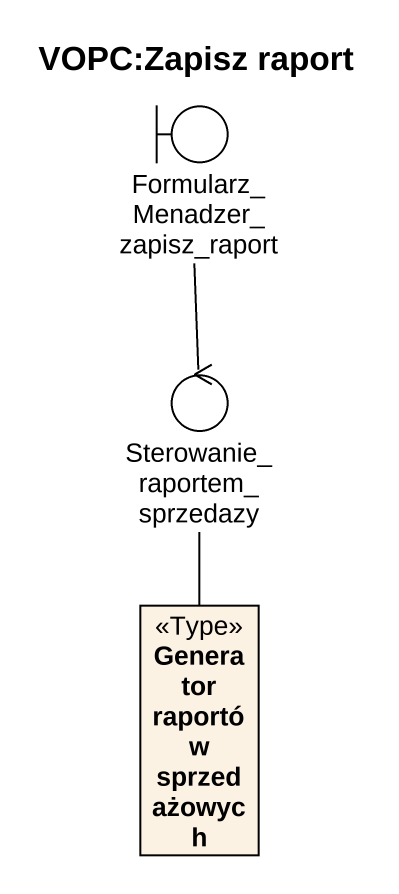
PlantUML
@startuml
title VOPC:Zapisz raport
allowmixing
hide circle
hide empty members
boundary "Formularz_Menadzer_zapisz_raport" as Formularz_Menadzer_zapisz
control "Sterowanie_raportem_sprzedazy" as Sterowanie_raportem
class "Generator raportów sprzedażowych" as Generator_raportów <<Type>>
Sterowanie_raportem -up- Formularz_Menadzer_zapisz
Generator_raportów -up- Sterowanie_raportem
@enduml
